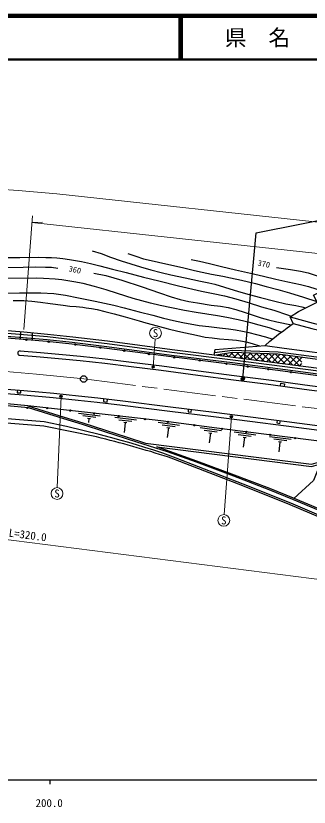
# Model space of a CAD drawing. Units: millimetres at full size, sheet at 1:1000; details may follow other scales. Extents: x 40000 to 680000, y 20000 to 380000.
# Drawn here: x 260190 to 327478, y 198715 to 380000 of the extents above; entities that cross this region are included whole.
import ezdxf
from ezdxf.enums import TextEntityAlignment as Align

# ---------------------------------------------------------------- set-up
doc = ezdxf.new("R2010")
doc.units = ezdxf.units.MM
doc.header["$LTSCALE"] = 1000
doc.linetypes.add('CHAIN', pattern=[18.5, 12, -1.5, 3.5, -1.5])
for name, color, linetype, lineweight in [('M-BGD', 7, 'Continuous', 25), ('M-BGD-HTXT', 7, 'Continuous', 13), ('M-BMK', 2, 'CHAIN', 13), ('M-BMK-SRVR', 3, 'Continuous', 25), ('M-STR-HTXT', 7, 'Continuous', 13), ('M-STR-STRC', 7, 'Continuous', 25), ('M-TTL', 2, 'Continuous', 140), ('M-TTL-BAND', 7, 'Continuous', 25), ('M-TTL-LINE', 7, 'Continuous', 50)]:
    doc.layers.add(name, color=color, linetype=linetype, lineweight=lineweight)
doc.layers.add('M-TTL-TXT', color=7, linetype='Continuous')
doc.styles.add('ＭＳ ゴシック', font='')
doc.styles.get('ＭＳ ゴシック').set_extended_font_data('MS Gothic')

msp = doc.modelspace()

# ---------------------------------------------------------------- hatches: boundary and pattern name
at = {"layer": 'M-BGD'}
h = msp.add_hatch(dxfattribs=at)
h.set_pattern_fill('USER', color=256, style=0, pattern_type=2)
h.set_pattern_definition([(45, (-0, -0), (-707.1068, 707.1068), []), (135, (-0, -0), (-707.1068, -707.1068), [])])
h.paths.add_polyline_path([(325974, 301790), (320304, 302538), (309890, 302913), (305648, 302289), (310057, 301740), (325699, 299703)])
at = {"layer": 'M-STR-STRC'}
for points in [[(291913, 299657, -0.41421), (291813, 299318, -0.41421), (291474, 299418, -1)], [(311901, 296603, -1), (312576, 297033, -0.41421), (312453, 296480, -0.41421)], [(270785, 292951, -0.41421), (270685, 292612, -0.41421), (270346, 292712, -1)], [(309851, 288281, -0.41421), (309751, 287942, -0.41421), (309412, 288042, -1)]]:
    msp.add_hatch(color=256, dxfattribs=at).paths.add_polyline_path(points)

# ---------------------------------------------------------------- linework, layer by layer
at = {"layer": 'M-BGD'}
for p, q in [((261241, 307582), (261181, 305931)), ((264022, 305680), (264045, 307335)), ((305648, 302289), (305947, 303584)), ((279553, 288326), (274586, 288898)), ((278508, 287993), (275528, 288336)), ((277314, 287678), (276619, 287758)), ((276967, 287718), (276866, 286847)), ((287877, 287376), (282909, 287948)), ((286832, 287043), (283851, 287386)), ((285638, 286728), (284942, 286808)), ((285290, 286768), (285033, 284532)), ((297768, 286183), (292808, 286816)), ((296719, 285864), (293743, 286243)), ((295521, 285563), (294827, 285651)), ((295174, 285607), (294890, 283375)), ((307402, 284955), (302442, 285587)), ((306353, 284635), (303378, 285015)), ((305156, 284334), (304461, 284423)), ((304809, 284378), (304524, 282146)), ((315244, 283961), (310284, 284590)), ((314195, 283641), (311219, 284017)), ((312998, 283339), (312304, 283427)), ((312651, 283383), (312368, 281150)), ((323371, 282932), (318411, 283560)), ((322322, 282611), (319346, 282988)), ((321125, 282309), (320431, 282397)), ((320778, 282353), (320495, 280121))]:
    msp.add_line(p, q, dxfattribs=at)
for points in [[(222132, 319043), (223633, 321818), (224998, 324464), (225689, 325519), (226621, 326481), (227602, 327160), (228715, 327586), (229686, 327771), (230613, 327760), (231715, 327586), (233188, 327171), (235469, 326386), (239540, 325010), (243389, 323907), (246149, 323324), (249143, 322918), (251608, 322659), (254158, 322425), (256839, 322339), (261897, 322454), (264803, 322487), (266999, 322454), (268386, 322387), (269839, 322221)], [(258233, 324672), (261131, 324663), (265313, 324697), (267085, 324644), (268399, 324644), (269635, 324542), (270973, 324375), (272485, 324171), (275275, 323691), (277338, 323270), (279439, 322763), (282397, 321987), (285494, 321221), (289448, 320114), (293016, 319280), (297528, 318171), (302808, 316931), (305490, 316418), (308072, 315888), (310630, 315197), (313477, 314322), (316519, 313363), (319345, 312534), (322499, 311523), (323349, 311180)], [(277670, 326179), (279769, 325530), (281942, 324682), (284333, 323894), (286585, 323151), (288820, 322481), (291144, 321846), (293528, 321193), (295722, 320697), (299035, 319942), (302570, 319221), (304466, 318867), (305824, 318500), (308075, 317864), (311282, 316842), (313685, 316151), (316288, 315459), (319627, 314616), (322128, 314033), (324392, 313653), (325773, 313346), (326664, 313101)], [(285894, 325544), (287692, 324933), (289504, 324366), (291928, 323785), (293875, 323360), (296380, 322807), (298736, 322277), (301146, 321626), (302952, 321250), (305095, 320800), (307643, 320366), (309464, 319979), (311973, 319413), (315144, 318663), (317638, 317995), (320259, 317295), (322984, 316508), (326147, 315542), (329196, 314520)], [(300386, 324161), (302307, 323808), (304591, 323297), (307341, 322593), (310568, 321821), (314012, 321035), (316980, 320378), (319822, 319670), (322559, 319076), (325448, 318450), (327297, 317955), (330480, 316978)], [(278096, 321064), (280821, 320517), (284501, 319448), (289148, 317933), (293146, 316572), (295830, 315604), (297884, 315045), (299901, 314578), (301836, 314248), (305033, 313734), (307123, 313458), (308928, 313145), (310678, 312749), (312777, 312068), (314829, 311371), (316484, 310835), (318139, 310383), (320044, 309930), (323443, 309210)], [(305947, 303584), (317403, 304479), (318489, 305445), (319507, 306283), (320416, 307051), (321629, 307918), (322432, 308516), (323840, 309483), (323082, 311013), (325044, 312241), (327011, 313284), (329274, 314367), (328454, 315977), (330773, 317122), (333041, 318034), (335245, 318811), (334550, 320409), (337069, 321705)], [(319962, 322342), (323228, 321917), (325508, 321529), (327258, 321140), (328866, 320575), (330156, 320239), (332241, 319692), (334627, 318950)], [(321071, 307519), (318277, 308489), (316011, 309145), (314119, 309633), (311184, 310338), (308571, 310854), (306443, 311239), (301531, 312032), (298878, 312517), (295909, 313082), (293273, 313654), (291114, 314173), (287117, 315275), (283480, 316395), (280913, 317210), (278218, 317982), (275638, 318657), (273461, 319087), (270749, 319485), (269225, 319660), (266576, 319822), (264944, 319901), (257848, 319843)], [(258253, 316441), (261069, 316547), (265942, 316573), (268910, 316361), (271577, 315976), (274584, 315413), (278361, 314599), (282672, 313692), (285067, 313097), (288458, 312220), (291596, 311403), (294095, 310703), (296320, 310192), (298531, 309743), (302232, 309093), (304428, 308793), (306892, 308536), (308955, 308317), (310556, 308044), (312174, 307723), (313671, 307441), (315424, 306968), (317468, 306430), (319114, 305960)], [(259580, 314749), (260712, 314784), (262019, 314766), (263837, 314650), (265831, 314419), (268097, 314074), (271054, 313686), (272611, 313486), (274065, 313375), (275540, 313249), (276334, 313138), (277520, 312960), (278877, 312693), (280646, 312289), (282732, 311751), (285289, 311041), (288483, 310090), (289993, 309672), (291501, 309268), (293165, 308795), (295127, 308298), (297315, 307793), (299106, 307387), (301617, 306820), (303632, 306401), (305234, 306210), (306875, 306042), (308977, 305869), (310776, 305686), (312198, 305480), (313358, 305253), (314650, 304876), (316087, 304376)], [(323082, 311013), (328372, 309558), (331903, 308704), (335720, 307820), (338407, 307284), (341848, 306663), (347242, 305722), (352081, 305059), (361323, 303874), (369827, 302728), (382718, 301039), (392876, 299746), (407672, 297849)], [(305648, 302289), (309890, 302913), (320304, 302538), (337917, 300216), (358844, 297527), (393927, 293017), (410782, 290858), (414426, 288105), (410079, 288668), (396654, 290428), (366551, 294255), (340363, 297783), (329717, 299179), (310057, 301740), (296063, 303483), (281248, 305439), (273236, 306409), (267489, 307025), (262018, 307517), (257319, 307911), (252141, 308289)], [(323840, 309483), (328083, 308397), (331628, 307540), (335468, 306650), (338184, 306109), (341639, 305486), (347058, 304540), (351924, 303874), (361167, 302688), (369669, 301543), (382565, 299853), (392724, 298560), (406545, 296788)], [(257229, 306714), (261915, 306321), (267372, 305831), (273100, 305216), (281098, 304249), (295910, 302293), (309905, 300549), (329562, 297990), (340204, 296593), (366395, 293065), (396500, 289238), (409923, 287478), (416312, 286650), (422008, 290400)], [(415864, 287313), (410001, 288073), (396577, 289833), (366473, 293660), (340283, 297188), (329639, 298585), (309981, 301144), (295987, 302888), (281173, 304844), (273168, 305812), (267431, 306428), (261967, 306919), (257274, 307312)], [(461546, 280503), (453367, 281519), (443896, 282677), (433077, 284022), (409865, 287032), (396443, 288791), (366337, 292619), (340145, 296147), (329503, 297543), (309849, 300103), (295853, 301847), (281041, 303802), (273049, 304769), (267328, 305383), (261876, 305873), (257195, 306265)], [(261166, 303231), (265836, 302850), (270910, 302425), (275029, 302034), (280688, 301412), (286752, 300676), (293654, 299781), (302069, 298679), (310249, 297607), (318812, 296503), (326440, 295489), (334709, 294396), (343449, 293275), (353714, 291932), (362294, 290796), (416159, 283861)], [(414856, 288390), (410962, 291289), (393985, 293464), (358902, 297973), (337976, 300663), (320341, 302987), (309865, 303364), (305757, 302760)], [(317403, 304479), (321713, 303899), (331062, 302660), (340022, 301475), (348570, 300397), (358867, 299044), (366794, 298029), (374829, 296955), (385728, 295536), (394338, 294493), (403977, 293274), (411900, 292198)], [(261085, 302234), (265753, 301854), (270821, 301429), (274927, 301039), (280573, 300418), (286628, 299683), (293524, 298790), (301939, 297688), (310120, 296615), (318682, 295512), (326309, 294497), (334580, 293404), (343321, 292283), (353584, 290940), (362165, 289805), (416032, 282869)], [(320899, 295217), (320980, 295819), (321839, 295684), (321761, 295102)], [(251836, 293963), (261936, 293192), (268794, 292545), (274462, 291972), (278857, 291488), (284622, 290822), (295550, 289428), (305534, 288199), (322207, 286059), (341984, 283490), (367411, 280179), (381707, 278272), (388481, 277454), (392385, 277017), (394117, 276781)], [(251908, 294960), (262021, 294188), (268891, 293540), (274567, 292966), (278969, 292481), (284743, 291815), (295675, 290420), (305659, 289191), (322335, 287051), (342113, 284481), (367541, 281170), (381833, 279264), (388596, 278447), (392508, 278010), (394252, 277772)], [(260541, 294301), (260501, 293662), (261332, 293597), (261381, 294237)], [(383076, 244560), (358110, 254859), (323744, 269201), (318303, 271431), (310223, 274525), (301637, 277731), (294981, 280094), (287945, 282340), (285598, 283118), (280627, 284723), (275480, 286410), (271175, 287711), (263121, 290181), (258170, 290675), (251056, 291210), (243754, 291643), (238887, 291844), (230045, 292095), (228324, 292151)], [(280331, 292324), (280266, 291612), (281178, 291523), (281258, 292217)], [(262957, 290649), (258209, 291123)], [(409364, 264754), (407291, 272479), (399846, 273432), (399593, 269077), (407921, 250063), (406202, 249415), (394698, 273460), (394108, 274161), (367118, 277770), (332749, 282198), (308032, 285328), (293474, 287185), (283405, 288344), (271841, 289660), (262957, 290649)], [(262957, 290649), (271291, 288094), (275600, 286792), (280751, 285104), (285722, 283499), (289899, 282114), (327989, 277302), (331208, 278190), (401249, 267784)], [(382555, 243737), (357363, 254198), (338773, 261743), (323243, 268321), (312370, 272712), (296957, 278694), (293938, 279793), (291882, 280473), (289817, 281129), (287878, 281720), (286145, 282242), (284343, 282751), (281908, 283394), (279301, 284092), (275887, 284892), (271813, 285887), (266699, 286964), (256261, 287850), (248047, 288523), (241003, 289035), (234729, 289305), (228597, 289398)], [(278724, 283524), (266614, 285968), (256178, 286854), (247970, 287526), (240946, 288037), (234700, 288305), (228703, 288396)], [(299758, 289917), (299687, 289252), (300442, 289173), (300522, 289823)], [(320131, 287334), (320068, 286747), (320782, 286643), (320859, 287240)], [(383190, 244838), (358225, 255136), (323859, 269479), (318413, 271710), (310329, 274806), (301739, 278013), (292554, 281275), (328026, 276793), (331239, 277680), (401249, 267278)], [(382402, 243368), (357211, 253828), (338620, 261374), (323090, 267952), (312222, 272340), (296816, 278319), (295228, 278897)], [(329988, 277335), (328500, 273548), (323949, 269441)]]:
    msp.add_lwpolyline(points, dxfattribs=at)
for centre in [(262622, 305806), (267744, 305338), (273823, 304676), (279554, 303982), (285072, 303270), (290714, 302525), (296537, 301761), (302365, 301035), (308506, 300270), (313355, 299646), (318078, 299031), (323316, 298349), (262856, 290202), (267390, 290150), (272716, 289555), (278169, 288934), (283755, 288298), (289797, 287602), (295114, 286969), (301121, 286204), (307469, 285394), (313071, 284685), (318529, 283993), (324267, 283267)]:
    msp.add_circle(centre, 150, dxfattribs=at)
for centre, radius, start, end in [((261126, 302732), 500, 85.34482, 265.34482), ((217566, 33588), 257309, 72.43268, 76.25008)]:
    msp.add_arc(centre, radius, start, end, dxfattribs=at)
at = {"layer": 'M-BGD-HTXT'}
for p, q in [((291693, 299538), (292143, 305964)), ((270566, 292831), (269704, 271920)), ((309632, 288161), (307992, 265749))]:
    msp.add_line(p, q, dxfattribs=at)
for centre in [(292238, 307311), (269648, 270571), (307894, 264403)]:
    msp.add_circle(centre, 1350, dxfattribs=at)
at = {"layer": 'M-BMK'}
msp.add_lwpolyline([(255947, 298650), (264964, 297933), (275754, 296805), (376456, 284050), (477415, 270701)], dxfattribs=at)
at = {"layer": 'M-BMK-SRVR'}
msp.add_circle((275754, 296805), 750, dxfattribs=at)
at = {"layer": 'M-STR-HTXT'}
for p, q in [((269568, 339230), (421486, 322767)), ((262020, 308134), (264010, 334149)), ((263894, 332634), (266348, 332712)), ((263894, 332634), (419586, 315757)), ((390341, 243118), (245976, 261589))]:
    msp.add_line(p, q, dxfattribs=at)
msp.add_arc((231073, -59168), 400253, 84.48089, 104.73078, dxfattribs=at)
at = {"layer": 'M-STR-STRC'}
msp.add_lwpolyline([(312238, 296818), (315336, 330282), (366911, 340511)], dxfattribs=at)
for centre, radius in [((291693, 299538), 250), ((312238, 296818), 400), ((270566, 292831), 250), ((309632, 288161), 250)]:
    msp.add_circle(centre, radius, dxfattribs=at)
at = {"layer": 'M-TTL'}
msp.add_line((680000, 380000), (40000, 380000), dxfattribs=at)
at = {"layer": 'M-TTL-BAND'}
for p, q in [((40000, 205000), (579000, 205000)), ((268000, 205000), (268000, 204000))]:
    msp.add_line(p, q, dxfattribs=at)
at = {"layer": 'M-TTL-LINE'}
for p, q in [((297750, 380000), (297750, 370000)), ((298250, 380000), (298250, 370000)), ((40000, 370000), (680000, 370000))]:
    msp.add_line(p, q, dxfattribs=at)

# ---------------------------------------------------------------- texts
at = {"layer": 'M-BGD', "style": 'ＭＳ ゴシック'}
for s, rotation, p in [('370', 349.059, (316894, 322136)), ('360', 347.982, (273536, 320805))]:
    msp.add_text(s, height=1320, rotation=rotation, dxfattribs=at).set_placement(p, align=Align.BOTTOM_CENTER)
at = {"layer": 'M-BGD-HTXT', "style": 'ＭＳ ゴシック'}
for p in [(292238, 307311), (269648, 270571), (307894, 264403)]:
    msp.add_text('S', height=1833, dxfattribs=at).set_placement(p, align=Align.MIDDLE_CENTER)
at = {"layer": 'M-STR-HTXT', "style": 'ＭＳ ゴシック'}
msp.add_text('ガードパイプ\u3000L=320.0', height=1833, rotation=352.709, dxfattribs=at).set_placement((254055, 260719), align=Align.BOTTOM_CENTER)
at = {"layer": 'M-TTL-BAND', "style": 'ＭＳ ゴシック'}
msp.add_text('200.0', height=1833, dxfattribs=at).set_placement((267844, 198195), align=Align.BOTTOM_CENTER)
at = {"layer": 'M-TTL-TXT', "style": 'ＭＳ ゴシック'}
msp.add_text('県\u3000名', height=3666, dxfattribs=at).set_placement((315625, 375000), align=Align.MIDDLE_CENTER)

doc.saveas('drawing.dxf')
